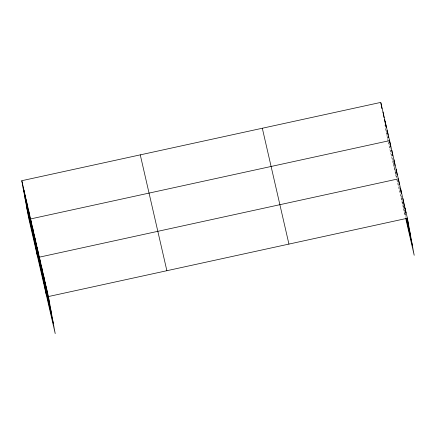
<?xml version="1.0" encoding="UTF-8"?>
<svg xmlns="http://www.w3.org/2000/svg" width="436" height="436" viewBox="0 0 436 436"><rect width="100%" height="100%" fill="white"/><g stroke="black" fill="none" stroke-linecap="round" stroke-linejoin="round"><path stroke-width="0.33" stroke-dasharray="2.18 1.64" d="M399.256 186.199L399.55 187.475M405.376 212.828L405.976 215.449M385.762 129.525L388.253 140.354M388.836 142.904L396.744 177.31M397.327 179.861L405.894 217.139M388.024 141.362L384.939 125.05M388.171 141.994L405.453 217.221M401.572 196.396L402.156 199.59M402.39 200.871L405.153 215.907M393.256 160.726L393.49 162.001M393.724 163.282L396.368 177.675"/><path stroke-width="0.65" d="M21.8 180.706L48.418 296.551L55.214 333.6L28.602 217.755L21.8 180.706L380.786 102.4L407.398 218.245L414.2 255.294L405.753 218.529M48.418 296.551L407.398 218.245M384.405 119.573L385.282 123.393M385.577 124.669L386.165 127.219M386.896 130.402L387.479 132.953M388.214 136.136L388.503 137.411L388.302 136.146M389.092 139.961L389.675 142.507M390.411 145.695L390.7 146.97M400.537 189.774L400.989 191.742M404.455 206.844L404.908 208.811M405.213 210.125L405.818 212.752M407.022 218L408.679 225.221M406.581 218.076L410.505 235.146M406.194 218.452L412.38 245.37M262.319 128.244L288.937 244.084M140.267 154.867L166.879 270.712M23.081 187.687L49.699 303.527M24.901 197.606L51.519 313.451M26.776 207.83L53.394 323.675M405.137 208.397L405.954 212.839M402.875 198.549L404.156 205.53M400.613 188.706L401.545 193.78M399.398 184.564L398.351 178.858L39.365 257.164L46.167 294.213M396.155 169.299L397.201 175.01M393.959 159.745L395.005 165.451M391.762 150.186L392.809 155.897M390.732 146.97L389.566 140.632L30.585 218.937L37.382 255.981M387.37 131.073L388.067 134.877M385.173 121.513L386.225 127.225M382.977 111.959L384.029 117.666M380.901 103.032L381.947 108.744M46.156 286.703L47.437 293.684M43.894 276.86L45.175 283.836M41.627 267.012L42.908 273.988M37.169 247.61L38.45 254.586M34.973 238.051L36.253 245.027M32.782 228.491L34.062 235.473M28.389 209.378L29.67 216.354M26.193 199.824L27.473 206.8M23.996 190.265L25.277 197.241"/></g></svg>
